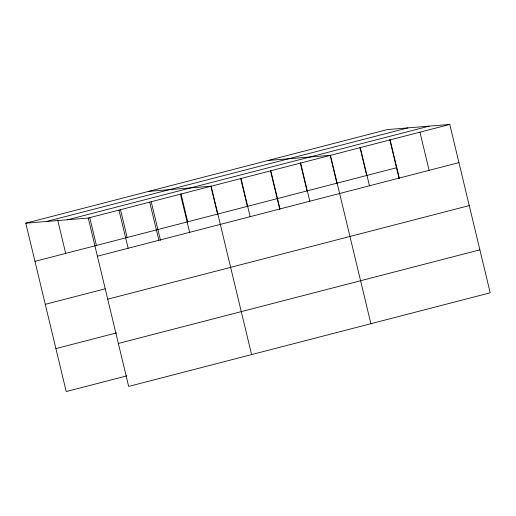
<?xml version="1.0" encoding="UTF-8"?>
<svg xmlns="http://www.w3.org/2000/svg" width="516" height="516" viewBox="0 0 516 516"><rect width="100%" height="100%" fill="white"/><g stroke="black" fill="none" stroke-linecap="round" stroke-linejoin="round"><path stroke-width="0.77" d="M25.8 223.183L387.335 129.581L449.778 124.44L490.2 292.817L128.665 386.42L88.242 218.036L25.8 223.183L66.222 391.56L126.917 375.848M46.408 221.487L407.943 127.884M67.635 219.739L429.17 126.136M88.242 218.036L449.778 124.44M34.965 261.354L396.501 167.758M97.401 256.213L458.943 162.611M45.279 304.324L105.206 288.812M107.721 299.177L469.257 205.581M55.909 348.597L116.603 332.878M118.351 343.45L479.886 249.847M268.03 160.47L330.472 155.329L370.894 323.706M148.724 191.359L211.16 186.212L251.589 354.595M419.947 132.161L429.112 170.332M390.122 139.881L399.287 178.052M389.767 139.713L399.081 178.497M360.297 147.602L369.462 185.779M359.942 147.434L366.676 175.479M330.111 155.155L336.845 183.199M300.641 163.05L309.806 201.221M300.286 162.875L307.02 190.92M270.816 170.77L279.982 208.941M270.461 170.596L279.775 209.386M240.991 178.491L250.15 216.662M240.637 178.323L247.364 206.368M210.805 186.044L217.539 214.088M180.981 193.764L187.714 221.809M180.432 194.171L189.598 232.342M151.156 201.485L160.463 240.275M149.698 202.124L158.864 240.301M120.421 209.444L127.155 237.489M118.97 210.083L128.136 248.254M89.694 217.397L96.428 245.442M57.65 219.9L65.693 253.401"/></g></svg>
